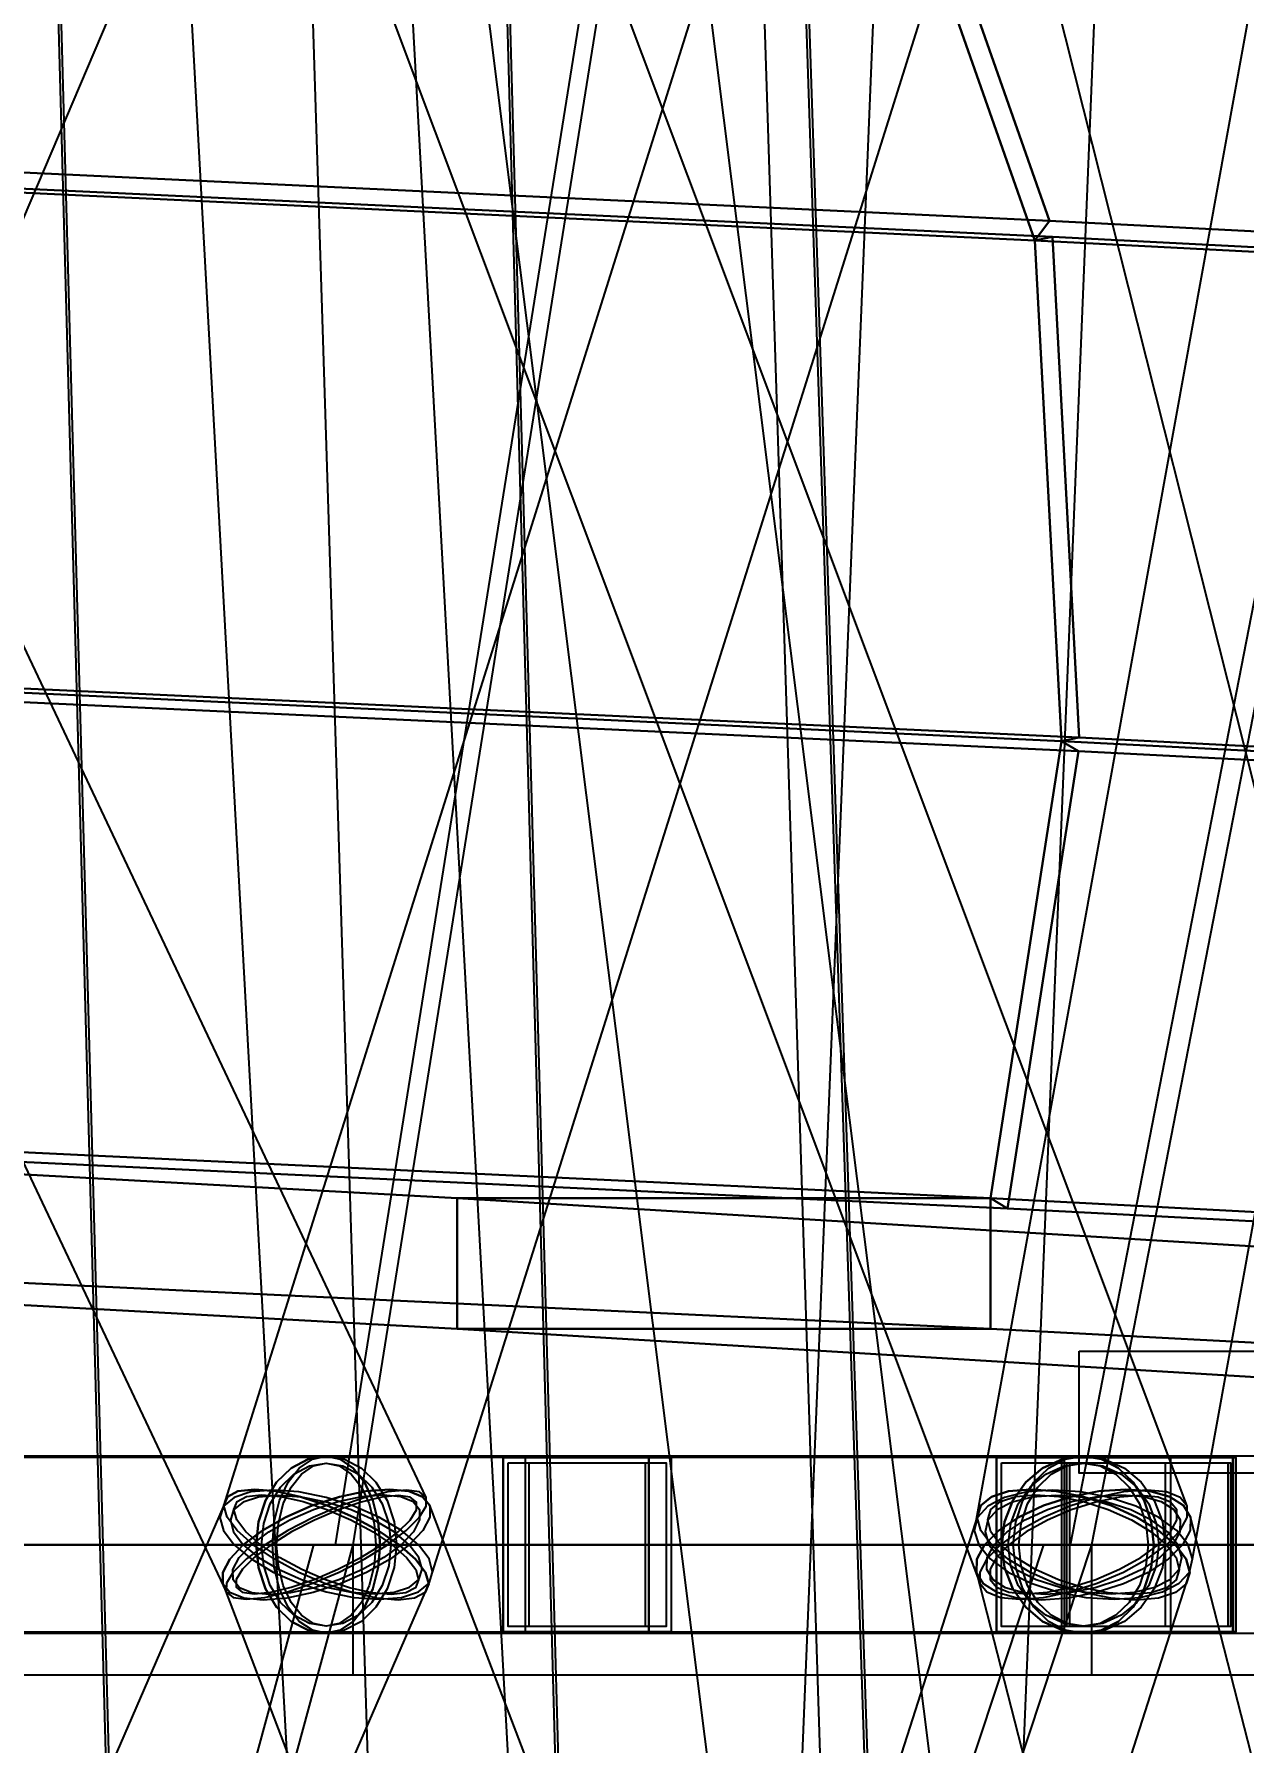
# Model space of a CAD drawing. Header units: millimetres. Extents: x -123812 to 252100, y -3000 to 639000.
# Drawn here: x 7068 to 9846, y 444545 to 448469 of the extents above; entities that cross this region are included whole.
import ezdxf

# ---------------------------------------------------------------- set-up
doc = ezdxf.new("R2010")
doc.units = ezdxf.units.MM
for name, color, linetype, lineweight in [('D-STR-DECK', 7, 'Continuous', 25), ('D-STR-DIM', 7, 'Continuous', 13), ('D-STR-STRC', 7, 'Continuous', 25)]:
    doc.layers.add(name, color=color, linetype=linetype, lineweight=lineweight)
doc.styles.add('OpenSansCondensed-Light', font='OpenSansCondensed-Light.ttf')
doc.styles.add('TOWER_UNICODE', font='Arial Unicode.ttf')
doc.dimstyles.new('EZDXF', dxfattribs={"dimtxt": 0.25, "dimasz": 0.175, "dimexe": 0.375, "dimexo": 0.125, "dimgap": 0.1, "dimtad": 1, "dimlfac": 100, "dimzin": 12, "dimdsep": 46, "dimtxsty": 'OpenSansCondensed-Light', "dimblk": 'ARCHTICK', "dimcen": 2.5, "dimazin": 3, "dimtfac": 0.5, "dimtmove": 2, "dimatfit": 3})

# ---------------------------------------------------------------- blocks, each defined once
blk = doc.blocks.new('_ARCHTICK')
at = {"color": 0, "linetype": 'BYBLOCK', "const_width": 0.15}
blk.add_lwpolyline([(-0.5, -0.5), (0.5, 0.5)], dxfattribs=at)

msp = doc.modelspace()

# ---------------------------------------------------------------- linework, layer by layer
at = {"layer": 'D-STR-DECK'}
for points in [[(5939.2, 445000), (7163.8, 455000), (9400, 455000), (7800, 445000)], [(5939.2, 445000), (7163.8, 455000), (9400, 455000), (7800, 445000)], [(7760, 445000), (9360, 455000), (11444.7, 455000), (9496.7, 445000)], [(7760, 445000), (9360, 455000), (11444.7, 455000), (9496.7, 445000)], [(9448, 445000), (11396, 455000), (13293.6, 455000), (11030.9, 445000)], [(9448, 445000), (11396, 455000), (13293.6, 455000), (11030.9, 445000)], [(9083.5, 448940.8), (9399.9, 448040.8), (6976.7, 448154.5), (6742.3, 449054.5)], [(9366.3, 447995.5), (9049.9, 448895.5), (6717.4, 449009.1), (6951.8, 448109.1)], [(9366.3, 447995.5), (9049.9, 448895.5), (9083.5, 448940.8), (9399.9, 448040.8)], [(9366.3, 447995.5), (9049.9, 448895.5), (9083.5, 448940.8), (9399.9, 448040.8)], [(11217.2, 448827.2), (11608.7, 447927.2), (9399.9, 448040.8), (9083.5, 448940.8)], [(11567.1, 447881.8), (11175.6, 448781.8), (9049.9, 448895.5), (9366.3, 447995.5)], [(9399.9, 448040.8), (9366.3, 447995.5), (6951.8, 448109.1), (6976.7, 448154.5)], [(9366.3, 447995.5), (9406.9, 448003.8), (6981.9, 448117.4), (6951.8, 448109.1)], [(9427.5, 446845.5), (9366.3, 447995.5), (6951.8, 448109.1), (6997.2, 446959.1)], [(9406.9, 448003.8), (9468.1, 446853.8), (7027.2, 446967.4), (6981.9, 448117.4)], [(11608.7, 447927.2), (11567.1, 447881.8), (9366.3, 447995.5), (9399.9, 448040.8)], [(9427.5, 446845.5), (9366.3, 447995.5), (9406.9, 448003.8), (9468.1, 446853.8)], [(11567.1, 447881.8), (11617.3, 447890.1), (9406.9, 448003.8), (9366.3, 447995.5)], [(9427.5, 446845.5), (9366.3, 447995.5), (9406.9, 448003.8), (9468.1, 446853.8)], [(11642.9, 446731.8), (11567.1, 447881.8), (9366.3, 447995.5), (9427.5, 446845.5)], [(11617.3, 447890.1), (11693.1, 446740.1), (9468.1, 446853.8), (9406.9, 448003.8)], [(9468.1, 446853.8), (9427.5, 446845.5), (6997.2, 446959.1), (7027.2, 446967.4)], [(9264.2, 445795.5), (9427.5, 446845.5), (6997.2, 446959.1), (6876.2, 445909.1)], [(9466.6, 446822.1), (9303.3, 445772.1), (6905.1, 445885.8), (7026.1, 446935.8)], [(9427.5, 446845.5), (9466.6, 446822.1), (7026.1, 446935.8), (6997.2, 446959.1)], [(11693.1, 446740.1), (11642.9, 446731.8), (9427.5, 446845.5), (9468.1, 446853.8)], [(9264.2, 445795.5), (9427.5, 446845.5), (9466.6, 446822.1), (9303.3, 445772.1)], [(11440.8, 445681.8), (11642.9, 446731.8), (9427.5, 446845.5), (9264.2, 445795.5)], [(9264.2, 445795.5), (9427.5, 446845.5), (9466.6, 446822.1), (9303.3, 445772.1)], [(11691.2, 446708.5), (11489.1, 445658.5), (9303.3, 445772.1), (9466.6, 446822.1)], [(11642.9, 446731.8), (11691.2, 446708.5), (9466.6, 446822.1), (9427.5, 446845.5)], [(9264.2, 445795.5), (8039.5, 445795.5), (5969, 445909.1), (6876.2, 445909.1)], [(8039.5, 445795.5), (8039.5, 445495.5), (5969, 445609.1), (5969, 445909.1)], [(9264.2, 445495.5), (9264.2, 445795.5), (6876.2, 445909.1), (6876.2, 445609.1)], [(9303.3, 445772.1), (9264.2, 445795.5), (6876.2, 445909.1), (6905.1, 445885.8)], [(8039.5, 445495.5), (9264.2, 445495.5), (9264.2, 445795.5), (8039.5, 445795.5)], [(11440.8, 445681.8), (9925.3, 445681.8), (8039.5, 445795.5), (9264.2, 445795.5)], [(9925.3, 445681.8), (9925.3, 445381.8), (8039.5, 445495.5), (8039.5, 445795.5)], [(8039.5, 445495.5), (9264.2, 445495.5), (9264.2, 445795.5), (8039.5, 445795.5)], [(11440.8, 445381.8), (11440.8, 445681.8), (9264.2, 445795.5), (9264.2, 445495.5)], [(11489.1, 445658.5), (11440.8, 445681.8), (9264.2, 445795.5), (9303.3, 445772.1)], [(8039.5, 445495.5), (9264.2, 445495.5), (6876.2, 445609.1), (5969, 445609.1)], [(9925.3, 445381.8), (11440.8, 445381.8), (9264.2, 445495.5), (8039.5, 445495.5)], [(9467.9, 445444.5), (13982.8, 445444.5), (13982.8, 445164.5), (9467.9, 445164.5)], [(1913.4, 444700), (1913.4, 445000), (7800, 445000), (7800, 444700)], [(1913.4, 444700), (1913.4, 445000), (7800, 445000), (7800, 444700)], [(2500, 444700), (2500, 445000), (9496.7, 445000), (9496.7, 444700)], [(2500, 444700), (2500, 445000), (9496.7, 445000), (9496.7, 444700)], [(3043.8, 444700), (3043.8, 445000), (11030.9, 445000), (11030.9, 444700)], [(3043.8, 444700), (3043.8, 445000), (11030.9, 445000), (11030.9, 444700)], [(3535.5, 444700), (3535.5, 445000), (12376.3, 445000), (12376.3, 444700)], [(3535.5, 444700), (3535.5, 445000), (12376.3, 445000), (12376.3, 444700)], [(3966.8, 444700), (3966.8, 445000), (13510, 445000), (13510, 444700)], [(3966.8, 444700), (3966.8, 445000), (13510, 445000), (13510, 444700)], [(4330.1, 444700), (4330.1, 445000), (14412.5, 445000), (14412.5, 444700)], [(4330.1, 444700), (4330.1, 445000), (14412.5, 445000), (14412.5, 444700)], [(4446.8, 438000), (5901, 445000), (7800, 445000), (5900, 438000)], [(4446.8, 438000), (5901, 445000), (7800, 445000), (5900, 438000)], [(4619.4, 444700), (4619.4, 445000), (15068.4, 445000), (15068.4, 444700)], [(4619.4, 444700), (4619.4, 445000), (15068.4, 445000), (15068.4, 444700)], [(4829.6, 444700), (4829.6, 445000), (15466.5, 445000), (15466.5, 444700)], [(4829.6, 444700), (4829.6, 445000), (15466.5, 445000), (15466.5, 444700)], [(4957.2, 444700), (4957.2, 445000), (15600, 445000), (15600, 444700)], [(4957.2, 444700), (4957.2, 445000), (15600, 445000), (15600, 444700)], [(5810, 438000), (7710, 445000), (9496.7, 445000), (7183.4, 438000)], [(5810, 438000), (7710, 445000), (9496.7, 445000), (7183.4, 438000)], [(7073.8, 438000), (9387.1, 445000), (11030.9, 445000), (8343.9, 438000)], [(7073.8, 438000), (9387.1, 445000), (11030.9, 445000), (8343.9, 438000)]]:
    msp.add_lwpolyline(points, close=True, dxfattribs=at)
at = {"layer": 'D-STR-STRC'}
for points in [[(5145.4, 449891.4), (7509.3, 444891.4), (7524.8, 444878.9), (7554.9, 444874.6), (7597.6, 444878.9), (7649.9, 444891.4), (7708.2, 444911.3), (7768.7, 444937.3), (7827.1, 444967.5), (7879.5, 445000), (7922.3, 445032.5), (7952.6, 445062.7), (7968.4, 445088.7), (7968.5, 445108.6), (5604.6, 450108.6)], [(5699.7, 444891.4), (7828.9, 449891.4), (7837.3, 449911.3), (7829.7, 449937.3), (7806.5, 449967.5), (7769.4, 450000), (7720.7, 450032.5), (7664, 450062.7), (7603, 450088.7), (7541.9, 450108.6), (7484.8, 450121.1), (7435.7, 450125.4), (7397.9, 450121.1), (7373.9, 450108.6), (5244.7, 445108.6)], [(7363.4, 449911.3), (9240.1, 444911.3), (9256.4, 444891.4), (9287.8, 444878.9), (9332.1, 444874.6), (9386.4, 444878.9), (9446.9, 444891.4), (9509.6, 444911.3), (9570.2, 444937.3), (9624.4, 444967.5), (9668.7, 445000), (9700, 445032.5), (9716.2, 445062.7), (9716.2, 445088.7), (7839.4, 450088.7)], [(9226.6, 425013.8), (7855, 450013.8), (7846.4, 450019.7), (7821, 450024.2), (7780.7, 450027.1), (7728.2, 450028.1), (7667, 450027.2), (7601.4, 450024.5), (7535.8, 450020.1), (7474.6, 450014.3), (7422.1, 450007.6), (7381.8, 450000.3), (7356.4, 449993), (7347.8, 449986.2), (8719.4, 424986.2)], [(9065.4, 450062.7), (7494.6, 445062.7), (7502.9, 445032.5), (7527.3, 445000), (7566.2, 444967.5), (7616.8, 444937.3), (7675.8, 444911.3), (7739, 444891.4), (7802.2, 444878.9), (7861.1, 444874.6), (7911.7, 444878.9), (7950.5, 444891.4), (7974.9, 444911.3), (7983.2, 444937.3), (9554.1, 449937.3)], [(11574.8, 425031.5), (8431.5, 450031.5), (8422.9, 450034.9), (8397.7, 450035.9), (8357.7, 450034.4), (8305.5, 450030.6), (8244.7, 450024.7), (8179.5, 450017.1), (8114.3, 450008.4), (8053.5, 449999.1), (8001.3, 449989.8), (7961.2, 449981.2), (7936, 449974), (7927.5, 449968.5), (11070.8, 424968.5)], [(8542.7, 424989.8), (9563.6, 449989.8), (9554.9, 449997.7), (9529.6, 450005.8), (9489.2, 450013.6), (9436.7, 450020.4), (9375.5, 450025.8), (9309.8, 450029.4), (9244.1, 450031.1), (9182.9, 450030.6), (9130.3, 450028), (9090, 450023.6), (9064.6, 450017.5), (9056, 450010.2), (8035.1, 425010.2)], [(9063.6, 449937.3), (10325.4, 444937.3), (10341.2, 444911.3), (10372.7, 444891.4), (10417.8, 444878.9), (10473.3, 444874.6), (10535.6, 444878.9), (10600.2, 444891.4), (10663, 444911.3), (10719.5, 444937.3), (10765.9, 444967.5), (10799, 445000), (10816.7, 445032.5), (10817.7, 445062.7), (9555.9, 450062.7)], [(10132.9, 450032.5), (9227.4, 445032.5), (9237.4, 445000), (9263.9, 444967.5), (9304.9, 444937.3), (9357.8, 444911.3), (9418.8, 444891.4), (9483.9, 444878.9), (9548.6, 444874.6), (9608.5, 444878.9), (9659.6, 444891.4), (9698.2, 444911.3), (9721.9, 444937.3), (9728.9, 444967.5), (10634.5, 449967.5)], [(5472.2, 444796.8), (7738.9, 444796.8), (7770.9, 444803.7), (7800.7, 444824), (7826.4, 444856.3), (7846, 444898.4), (7858.4, 444947.4), (7862.6, 445000), (7858.4, 445052.6), (7846, 445101.6), (7826.4, 445143.7), (7800.7, 445176), (7770.9, 445196.3), (7738.9, 445203.2), (5472.2, 445203.2)], [(5472.2, 444796.8), (7738.9, 444796.8), (7770.9, 444803.7), (7800.7, 444824), (7826.4, 444856.3), (7846, 444898.4), (7858.4, 444947.4), (7862.6, 445000), (7858.4, 445052.6), (7846, 445101.6), (7826.4, 445143.7), (7800.7, 445176), (7770.9, 445196.3), (7738.9, 445203.2), (5472.2, 445203.2)], [(10571.5, 445203.2), (9478.2, 445203.2), (9429.6, 445196.3), (9384.3, 445176), (9345.4, 445143.7), (9315.6, 445101.6), (9296.8, 445052.6), (9290.4, 445000), (9296.8, 444947.4), (9315.6, 444898.4), (9345.4, 444856.3), (9384.3, 444824), (9429.6, 444803.7), (9478.2, 444796.8), (10571.5, 444796.8)], [(10571.5, 445203.2), (9478.2, 445203.2), (9429.6, 445196.3), (9384.3, 445176), (9345.4, 445143.7), (9315.6, 445101.6), (9296.8, 445052.6), (9290.4, 445000), (9296.8, 444947.4), (9315.6, 444898.4), (9345.4, 444856.3), (9384.3, 444824), (9429.6, 444803.7), (9478.2, 444796.8), (10571.5, 444796.8)], [(5796.3, 439890), (7965.8, 444890), (7974.3, 444910.1), (7966.7, 444936.5), (7943.6, 444967.1), (7906.6, 445000), (7858.2, 445032.9), (7801.6, 445063.5), (7740.7, 445089.9), (7679.7, 445110), (7622.8, 445122.7), (7573.7, 445127.1), (7535.9, 445122.7), (7512, 445110), (5342.5, 440110)], [(9884.1, 440089.9), (7976.5, 445089.9), (7960, 445110), (7928.5, 445122.7), (7884.1, 445127.1), (7829.8, 445122.7), (7769.3, 445110), (7706.7, 445089.9), (7646.3, 445063.5), (7592.2, 445032.9), (7548.1, 445000), (7517.1, 444967.1), (7501.1, 444936.5), (7501.3, 444910.1), (9409, 439910.1)], [(8112.1, 439910.1), (9713.9, 444910.1), (9722.2, 444936.5), (9713.9, 444967.1), (9689.5, 445000), (9650.8, 445032.9), (9600.3, 445063.5), (9541.4, 445089.9), (9478.3, 445110), (9415.1, 445122.7), (9356.2, 445127.1), (9305.7, 445122.7), (9266.9, 445110), (9242.5, 445089.9), (7640.7, 440089.9)], [(11005.3, 440063.5), (9724.1, 445063.5), (9708.1, 445089.9), (9676.5, 445110), (9631.3, 445122.7), (9575.7, 445127.1), (9513.5, 445122.7), (9448.8, 445110), (9386.2, 445089.9), (9329.8, 445063.5), (9283.5, 445032.9), (9250.5, 445000), (9233, 444967.1), (9232.2, 444936.5), (10513.4, 439936.5)]]:
    msp.add_lwpolyline(points, dxfattribs=at)
for points in [[(7082.6, 450000), (7218.9, 445000), (8258.9, 445000), (8120.2, 450000)], [(7089, 450000), (7226, 445000), (8251.8, 445000), (8113.8, 450000)], [(7660.6, 450000), (7818.2, 445000), (8858.2, 445000), (8698.3, 450000)], [(8790.9, 450000), (8958.2, 445000), (9998.2, 445000), (9828.6, 450000)], [(8797.4, 450000), (8965.3, 445000), (9991.1, 445000), (9822.2, 450000)], [(4672.6, 444800), (8479.6, 444800), (8479.6, 445200), (4672.6, 445200)], [(4672.6, 444800), (8479.6, 444800), (8479.6, 445200), (4672.6, 445200)], [(7577.7, 445000), (7583.2, 444947.4), (7599.3, 444898.4), (7624.9, 444856.3), (7658.3, 444824), (7697.2, 444803.7), (7738.9, 444796.8), (9478.2, 444796.8), (9519.9, 444803.7), (9558.8, 444824), (9592.2, 444856.3), (9617.8, 444898.4), (9633.9, 444947.4), (9639.4, 445000), (9633.9, 445052.6), (9617.8, 445101.6), (9592.2, 445143.7), (9558.8, 445176), (9519.9, 445196.3), (9478.2, 445203.2), (7738.9, 445203.2), (7697.2, 445196.3), (7658.3, 445176), (7624.9, 445143.7), (7599.3, 445101.6), (7583.2, 445052.6)], [(7900.1, 445000), (7894.6, 444947.4), (7878.5, 444898.4), (7852.9, 444856.3), (7819.5, 444824), (7780.6, 444803.7), (7738.9, 444796.8), (7697.2, 444803.7), (7658.3, 444824), (7624.9, 444856.3), (7599.3, 444898.4), (7583.2, 444947.4), (7577.7, 445000), (7583.2, 445052.6), (7599.3, 445101.6), (7624.9, 445143.7), (7658.3, 445176), (7697.2, 445196.3), (7738.9, 445203.2), (7780.6, 445196.3), (7819.5, 445176), (7852.9, 445143.7), (7878.5, 445101.6), (7894.6, 445052.6)], [(7577.7, 445000), (7583.2, 444947.4), (7599.3, 444898.4), (7624.9, 444856.3), (7658.3, 444824), (7697.2, 444803.7), (7738.9, 444796.8), (9478.2, 444796.8), (9519.9, 444803.7), (9558.8, 444824), (9592.2, 444856.3), (9617.8, 444898.4), (9633.9, 444947.4), (9639.4, 445000), (9633.9, 445052.6), (9617.8, 445101.6), (9592.2, 445143.7), (9558.8, 445176), (9519.9, 445196.3), (9478.2, 445203.2), (7738.9, 445203.2), (7697.2, 445196.3), (7658.3, 445176), (7624.9, 445143.7), (7599.3, 445101.6), (7583.2, 445052.6)], [(7900.1, 445000), (7894.6, 444947.4), (7878.5, 444898.4), (7852.9, 444856.3), (7819.5, 444824), (7780.6, 444803.7), (7738.9, 444796.8), (7697.2, 444803.7), (7658.3, 444824), (7624.9, 444856.3), (7599.3, 444898.4), (7583.2, 444947.4), (7577.7, 445000), (7583.2, 445052.6), (7599.3, 445101.6), (7624.9, 445143.7), (7658.3, 445176), (7697.2, 445196.3), (7738.9, 445203.2), (7780.6, 445196.3), (7819.5, 445176), (7852.9, 445143.7), (7878.5, 445101.6), (7894.6, 445052.6)], [(7862.6, 445000), (7858.4, 444947.4), (7846, 444898.4), (7826.4, 444856.3), (7800.7, 444824), (7770.9, 444803.7), (7738.9, 444796.8), (7706.9, 444803.7), (7677, 444824), (7651.4, 444856.3), (7631.8, 444898.4), (7619.4, 444947.4), (7615.2, 445000), (7619.4, 445052.6), (7631.8, 445101.6), (7651.4, 445143.7), (7677, 445176), (7706.9, 445196.3), (7738.9, 445203.2), (7770.9, 445196.3), (7800.7, 445176), (7826.4, 445143.7), (7846, 445101.6), (7858.4, 445052.6)], [(7862.6, 445000), (7858.4, 444947.4), (7846, 444898.4), (7826.4, 444856.3), (7800.7, 444824), (7770.9, 444803.7), (7738.9, 444796.8), (7706.9, 444803.7), (7677, 444824), (7651.4, 444856.3), (7631.8, 444898.4), (7619.4, 444947.4), (7615.2, 445000), (7619.4, 445052.6), (7631.8, 445101.6), (7651.4, 445143.7), (7677, 445176), (7706.9, 445196.3), (7738.9, 445203.2), (7770.9, 445196.3), (7800.7, 445176), (7826.4, 445143.7), (7846, 445101.6), (7858.4, 445052.6)], [(8145, 444800), (9821.3, 444800), (9821.3, 445200), (8145, 445200)], [(8145, 445200), (8531.4, 445200), (8531.4, 444800), (8145, 444800)], [(8145, 444800), (9821.3, 444800), (9821.3, 445200), (8145, 445200)], [(8145, 445200), (8531.4, 445200), (8531.4, 444800), (8145, 444800)], [(8196.8, 445200), (8479.6, 445200), (8479.6, 444800), (8196.8, 444800)], [(8196.8, 445200), (8479.6, 445200), (8479.6, 444800), (8196.8, 444800)], [(9278.2, 444800), (9828, 444800), (9828, 445200), (9278.2, 445200)], [(9278.2, 445200), (9678.1, 445200), (9678.1, 444800), (9278.2, 444800)], [(9665.9, 445000), (9659.5, 444947.4), (9640.7, 444898.4), (9610.9, 444856.3), (9572, 444824), (9526.8, 444803.7), (9478.2, 444796.8), (9429.6, 444803.7), (9384.3, 444824), (9345.4, 444856.3), (9315.6, 444898.4), (9296.8, 444947.4), (9290.4, 445000), (9296.8, 445052.6), (9315.6, 445101.6), (9345.4, 445143.7), (9384.3, 445176), (9429.6, 445196.3), (9478.2, 445203.2), (9526.8, 445196.3), (9572, 445176), (9610.9, 445143.7), (9640.7, 445101.6), (9659.5, 445052.6)], [(9665.9, 445000), (9659.5, 444947.4), (9640.7, 444898.4), (9610.9, 444856.3), (9572, 444824), (9526.8, 444803.7), (9478.2, 444796.8), (9429.6, 444803.7), (9384.3, 444824), (9345.4, 444856.3), (9315.6, 444898.4), (9296.8, 444947.4), (9290.4, 445000), (9296.8, 445052.6), (9315.6, 445101.6), (9345.4, 445143.7), (9384.3, 445176), (9429.6, 445196.3), (9478.2, 445203.2), (9526.8, 445196.3), (9572, 445176), (9610.9, 445143.7), (9640.7, 445101.6), (9659.5, 445052.6)], [(9639.4, 445000), (9633.9, 444947.4), (9617.8, 444898.4), (9592.2, 444856.3), (9558.8, 444824), (9519.9, 444803.7), (9478.2, 444796.8), (9436.4, 444803.7), (9397.6, 444824), (9364.2, 444856.3), (9338.6, 444898.4), (9322.5, 444947.4), (9317, 445000), (9322.5, 445052.6), (9338.6, 445101.6), (9364.2, 445143.7), (9397.6, 445176), (9436.4, 445196.3), (9478.2, 445203.2), (9519.9, 445196.3), (9558.8, 445176), (9592.2, 445143.7), (9617.8, 445101.6), (9633.9, 445052.6)], [(9639.4, 445000), (9633.9, 444947.4), (9617.8, 444898.4), (9592.2, 444856.3), (9558.8, 444824), (9519.9, 444803.7), (9478.2, 444796.8), (9436.4, 444803.7), (9397.6, 444824), (9364.2, 444856.3), (9338.6, 444898.4), (9322.5, 444947.4), (9317, 445000), (9322.5, 445052.6), (9338.6, 445101.6), (9364.2, 445143.7), (9397.6, 445176), (9436.4, 445196.3), (9478.2, 445203.2), (9519.9, 445196.3), (9558.8, 445176), (9592.2, 445143.7), (9617.8, 445101.6), (9633.9, 445052.6)], [(9428.2, 445200), (9828, 445200), (9828, 444800), (9428.2, 444800)], [(9434.9, 445200), (9821.3, 445200), (9821.3, 444800), (9434.9, 444800)], [(9434.9, 445200), (9821.3, 445200), (9821.3, 444800), (9434.9, 444800)], [(7887.4, 445000), (7882.3, 444951.5), (7867.5, 444906.4), (7843.9, 444867.6), (7813.1, 444837.9), (7777.3, 444819.2), (7738.9, 444812.8), (7700.5, 444819.2), (7664.6, 444837.9), (7633.9, 444867.6), (7610.3, 444906.4), (7595.4, 444951.5), (7590.4, 445000), (7595.4, 445048.5), (7610.3, 445093.6), (7633.9, 445132.4), (7664.6, 445162.1), (7700.5, 445180.8), (7738.9, 445187.2), (7777.3, 445180.8), (7813.1, 445162.1), (7843.9, 445132.4), (7867.5, 445093.6), (7882.3, 445048.5)], [(7887.4, 445000), (7882.3, 444951.5), (7867.5, 444906.4), (7843.9, 444867.6), (7813.1, 444837.9), (7777.3, 444819.2), (7738.9, 444812.8), (7700.5, 444819.2), (7664.6, 444837.9), (7633.9, 444867.6), (7610.3, 444906.4), (7595.4, 444951.5), (7590.4, 445000), (7595.4, 445048.5), (7610.3, 445093.6), (7633.9, 445132.4), (7664.6, 445162.1), (7700.5, 445180.8), (7738.9, 445187.2), (7777.3, 445180.8), (7813.1, 445162.1), (7843.9, 445132.4), (7867.5, 445093.6), (7882.3, 445048.5)], [(7852.9, 445000), (7849, 444951.5), (7837.6, 444906.4), (7819.5, 444867.6), (7795.9, 444837.9), (7768.4, 444819.2), (7738.9, 444812.8), (7709.4, 444819.2), (7681.9, 444837.9), (7658.3, 444867.6), (7640.2, 444906.4), (7628.8, 444951.5), (7624.9, 445000), (7628.8, 445048.5), (7640.2, 445093.6), (7658.3, 445132.4), (7681.9, 445162.1), (7709.4, 445180.8), (7738.9, 445187.2), (7768.4, 445180.8), (7795.9, 445162.1), (7819.5, 445132.4), (7837.6, 445093.6), (7849, 445048.5)], [(7852.9, 445000), (7849, 444951.5), (7837.6, 444906.4), (7819.5, 444867.6), (7795.9, 444837.9), (7768.4, 444819.2), (7738.9, 444812.8), (7709.4, 444819.2), (7681.9, 444837.9), (7658.3, 444867.6), (7640.2, 444906.4), (7628.8, 444951.5), (7624.9, 445000), (7628.8, 445048.5), (7640.2, 445093.6), (7658.3, 445132.4), (7681.9, 445162.1), (7709.4, 445180.8), (7738.9, 445187.2), (7768.4, 445180.8), (7795.9, 445162.1), (7819.5, 445132.4), (7837.6, 445093.6), (7849, 445048.5)], [(8156.6, 445188), (8519.8, 445188), (8519.8, 444812), (8156.6, 444812)], [(8156.6, 445188), (8519.8, 445188), (8519.8, 444812), (8156.6, 444812)], [(8205.3, 445188), (8471.1, 445188), (8471.1, 444812), (8205.3, 444812)], [(8205.3, 445188), (8471.1, 445188), (8471.1, 444812), (8205.3, 444812)], [(9290.2, 445188), (9666.1, 445188), (9666.1, 444812), (9290.2, 444812)], [(9651.1, 445000), (9645.2, 444951.5), (9627.9, 444906.4), (9600.5, 444867.6), (9564.6, 444837.9), (9522.9, 444819.2), (9478.2, 444812.8), (9433.4, 444819.2), (9391.7, 444837.9), (9355.9, 444867.6), (9328.4, 444906.4), (9311.1, 444951.5), (9305.2, 445000), (9311.1, 445048.5), (9328.4, 445093.6), (9355.9, 445132.4), (9391.7, 445162.1), (9433.4, 445180.8), (9478.2, 445187.2), (9522.9, 445180.8), (9564.6, 445162.1), (9600.5, 445132.4), (9627.9, 445093.6), (9645.2, 445048.5)], [(9651.1, 445000), (9645.2, 444951.5), (9627.9, 444906.4), (9600.5, 444867.6), (9564.6, 444837.9), (9522.9, 444819.2), (9478.2, 444812.8), (9433.4, 444819.2), (9391.7, 444837.9), (9355.9, 444867.6), (9328.4, 444906.4), (9311.1, 444951.5), (9305.2, 445000), (9311.1, 445048.5), (9328.4, 445093.6), (9355.9, 445132.4), (9391.7, 445162.1), (9433.4, 445180.8), (9478.2, 445187.2), (9522.9, 445180.8), (9564.6, 445162.1), (9600.5, 445132.4), (9627.9, 445093.6), (9645.2, 445048.5)], [(9626.7, 445000), (9621.6, 444951.5), (9606.8, 444906.4), (9583.2, 444867.6), (9552.4, 444837.9), (9516.6, 444819.2), (9478.2, 444812.8), (9439.7, 444819.2), (9403.9, 444837.9), (9373.2, 444867.6), (9349.5, 444906.4), (9334.7, 444951.5), (9329.7, 445000), (9334.7, 445048.5), (9349.5, 445093.6), (9373.2, 445132.4), (9403.9, 445162.1), (9439.7, 445180.8), (9478.2, 445187.2), (9516.6, 445180.8), (9552.4, 445162.1), (9583.2, 445132.4), (9606.8, 445093.6), (9621.6, 445048.5)], [(9626.7, 445000), (9621.6, 444951.5), (9606.8, 444906.4), (9583.2, 444867.6), (9552.4, 444837.9), (9516.6, 444819.2), (9478.2, 444812.8), (9439.7, 444819.2), (9403.9, 444837.9), (9373.2, 444867.6), (9349.5, 444906.4), (9334.7, 444951.5), (9329.7, 445000), (9334.7, 445048.5), (9349.5, 445093.6), (9373.2, 445132.4), (9403.9, 445162.1), (9439.7, 445180.8), (9478.2, 445187.2), (9516.6, 445180.8), (9552.4, 445162.1), (9583.2, 445132.4), (9606.8, 445093.6), (9621.6, 445048.5)], [(9440.2, 445188), (9816, 445188), (9816, 444812), (9440.2, 444812)], [(9446.5, 445188), (9809.7, 445188), (9809.7, 444812), (9446.5, 444812)], [(9446.5, 445188), (9809.7, 445188), (9809.7, 444812), (9446.5, 444812)], [(7527.3, 445000), (7566.2, 444967.5), (7616.8, 444937.3), (7675.8, 444911.3), (7739, 444891.4), (7802.2, 444878.9), (7861.1, 444874.6), (7911.7, 444878.9), (7950.5, 444891.4), (7974.9, 444911.3), (7983.2, 444937.3), (7974.9, 444967.5), (7950.4, 445000), (7911.6, 445032.5), (7861, 445062.7), (7802, 445088.7), (7738.8, 445108.6), (7675.6, 445121.1), (7616.6, 445125.4), (7566, 445121.1), (7527.2, 445108.6), (7502.9, 445088.7), (7494.6, 445062.7), (7502.9, 445032.5)], [(7929.6, 445000), (7885.5, 444967.1), (7831.5, 444936.5), (7771.1, 444910.1), (7708.5, 444890), (7648, 444877.3), (7593.7, 444872.9), (7549.2, 444877.3), (7517.7, 444890), (7501.3, 444910.1), (7501.1, 444936.5), (7517.1, 444967.1), (7548.1, 445000), (7592.2, 445032.9), (7646.3, 445063.5), (7706.7, 445089.9), (7769.3, 445110), (7829.8, 445122.7), (7884.1, 445127.1), (7928.5, 445122.7), (7960, 445110), (7976.5, 445089.9), (7976.7, 445063.5), (7960.7, 445032.9)], [(7906.6, 445000), (7943.6, 444967.1), (7966.7, 444936.5), (7974.3, 444910.1), (7965.8, 444890), (7941.8, 444877.3), (7904, 444872.9), (7855, 444877.3), (7798.1, 444890), (7737.1, 444910.1), (7676.2, 444936.5), (7619.6, 444967.1), (7571.2, 445000), (7534.1, 445032.9), (7511.1, 445063.5), (7503.5, 445089.9), (7512, 445110), (7535.9, 445122.7), (7573.7, 445127.1), (7622.8, 445122.7), (7679.7, 445110), (7740.7, 445089.9), (7801.6, 445063.5), (7858.2, 445032.9)], [(7598.3, 445000), (7555.5, 444967.5), (7525.2, 444937.3), (7509.4, 444911.3), (7509.3, 444891.4), (7524.8, 444878.9), (7554.9, 444874.6), (7597.6, 444878.9), (7649.9, 444891.4), (7708.2, 444911.3), (7768.7, 444937.3), (7827.1, 444967.5), (7879.5, 445000), (7922.3, 445032.5), (7952.6, 445062.7), (7968.4, 445088.7), (7968.5, 445108.6), (7953, 445121.1), (7922.9, 445125.4), (7880.2, 445121.1), (7827.9, 445108.6), (7769.6, 445088.7), (7709.1, 445062.7), (7650.7, 445032.5)], [(9237.4, 445000), (9263.9, 444967.5), (9304.9, 444937.3), (9357.8, 444911.3), (9418.8, 444891.4), (9483.9, 444878.9), (9548.6, 444874.6), (9608.5, 444878.9), (9659.6, 444891.4), (9698.2, 444911.3), (9721.9, 444937.3), (9728.9, 444967.5), (9718.9, 445000), (9692.4, 445032.5), (9651.4, 445062.7), (9598.6, 445088.7), (9537.5, 445108.6), (9472.4, 445121.1), (9407.7, 445125.4), (9347.8, 445121.1), (9296.8, 445108.6), (9258.1, 445088.7), (9234.5, 445062.7), (9227.4, 445032.5)], [(9705.8, 445000), (9672.8, 444967.1), (9626.6, 444936.5), (9570.2, 444910.1), (9507.5, 444890), (9442.9, 444877.3), (9380.6, 444872.9), (9325, 444877.3), (9279.9, 444890), (9248.2, 444910.1), (9232.2, 444936.5), (9233, 444967.1), (9250.5, 445000), (9283.5, 445032.9), (9329.8, 445063.5), (9386.2, 445089.9), (9448.8, 445110), (9513.5, 445122.7), (9575.7, 445127.1), (9631.3, 445122.7), (9676.5, 445110), (9708.1, 445089.9), (9724.1, 445063.5), (9723.3, 445032.9)], [(9689.5, 445000), (9713.9, 444967.1), (9722.2, 444936.5), (9713.9, 444910.1), (9689.5, 444890), (9650.7, 444877.3), (9600.1, 444872.9), (9541.2, 444877.3), (9478.1, 444890), (9414.9, 444910.1), (9356.1, 444936.5), (9305.5, 444967.1), (9266.8, 445000), (9242.4, 445032.9), (9234.1, 445063.5), (9242.5, 445089.9), (9266.9, 445110), (9305.7, 445122.7), (9356.2, 445127.1), (9415.1, 445122.7), (9478.3, 445110), (9541.4, 445089.9), (9600.3, 445063.5), (9650.8, 445032.9)], [(9287.6, 445000), (9256.3, 444967.5), (9240.1, 444937.3), (9240.1, 444911.3), (9256.4, 444891.4), (9287.8, 444878.9), (9332.1, 444874.6), (9386.4, 444878.9), (9446.9, 444891.4), (9509.6, 444911.3), (9570.2, 444937.3), (9624.4, 444967.5), (9668.7, 445000), (9700, 445032.5), (9716.2, 445062.7), (9716.2, 445088.7), (9699.9, 445108.6), (9668.6, 445121.1), (9624.2, 445125.4), (9569.9, 445121.1), (9509.4, 445108.6), (9446.7, 445088.7), (9386.2, 445062.7), (9331.9, 445032.5)], [(7548.2, 445000), (7583.2, 444970.7), (7628.8, 444943.5), (7682, 444920.1), (7739, 444902.1), (7796, 444890.8), (7849.1, 444887), (7894.7, 444890.8), (7929.7, 444902.1), (7951.7, 444920.1), (7959.2, 444943.5), (7951.6, 444970.7), (7929.6, 445000), (7894.6, 445029.3), (7849, 445056.5), (7795.8, 445079.9), (7738.8, 445097.9), (7681.8, 445109.2), (7628.7, 445113), (7583.1, 445109.2), (7548.1, 445097.9), (7526.1, 445079.9), (7518.6, 445056.5), (7526.1, 445029.3)], [(7910.9, 445000), (7871.1, 444970.3), (7822.4, 444942.7), (7767.9, 444919), (7711.5, 444900.8), (7656.9, 444889.3), (7608, 444885.4), (7567.9, 444889.3), (7539.5, 444900.8), (7524.7, 444919), (7524.5, 444942.7), (7538.9, 444970.3), (7566.9, 445000), (7606.7, 445029.7), (7655.4, 445057.3), (7709.9, 445081), (7766.3, 445099.2), (7820.9, 445110.7), (7869.8, 445114.6), (7909.9, 445110.7), (7938.3, 445099.2), (7953.1, 445081), (7953.3, 445057.3), (7938.9, 445029.7)], [(7890.1, 445000), (7923.5, 444970.3), (7944.3, 444942.7), (7951.1, 444919), (7943.5, 444900.8), (7921.9, 444889.3), (7887.8, 444885.4), (7843.6, 444889.3), (7792.2, 444900.8), (7737.3, 444919), (7682.4, 444942.7), (7631.4, 444970.3), (7587.7, 445000), (7554.3, 445029.7), (7533.5, 445057.3), (7526.7, 445081), (7534.3, 445099.2), (7555.9, 445110.7), (7590, 445114.6), (7634.2, 445110.7), (7685.5, 445099.2), (7740.5, 445081), (7795.4, 445057.3), (7846.4, 445029.7)], [(7612.1, 445000), (7573.5, 444970.7), (7546.2, 444943.5), (7532, 444920.1), (7531.9, 444902.1), (7545.9, 444890.8), (7573, 444887), (7611.5, 444890.8), (7658.6, 444902.1), (7711.2, 444920.1), (7765.7, 444943.5), (7818.4, 444970.7), (7865.6, 445000), (7904.2, 445029.3), (7931.6, 445056.5), (7945.8, 445079.9), (7945.9, 445097.9), (7931.9, 445109.2), (7904.8, 445113), (7866.3, 445109.2), (7819.2, 445097.9), (7766.6, 445079.9), (7712.1, 445056.5), (7659.4, 445029.3)], [(9261.1, 445000), (9285, 444970.7), (9322, 444943.5), (9369.6, 444920.1), (9424.7, 444902.1), (9483.4, 444890.8), (9541.7, 444887), (9595.7, 444890.8), (9641.7, 444902.1), (9676.6, 444920.1), (9697.9, 444943.5), (9704.2, 444970.7), (9695.2, 445000), (9671.4, 445029.3), (9634.4, 445056.5), (9586.7, 445079.9), (9531.7, 445097.9), (9473, 445109.2), (9414.6, 445113), (9360.6, 445109.2), (9314.6, 445097.9), (9279.8, 445079.9), (9258.4, 445056.5), (9252.1, 445029.3)], [(9683.4, 445000), (9653.7, 444970.3), (9612, 444942.7), (9561.1, 444919), (9504.6, 444900.8), (9446.4, 444889.3), (9390.2, 444885.4), (9340.1, 444889.3), (9299.4, 444900.8), (9270.9, 444919), (9256.4, 444942.7), (9257.2, 444970.3), (9272.9, 445000), (9302.7, 445029.7), (9344.4, 445057.3), (9395.2, 445081), (9451.7, 445099.2), (9510, 445110.7), (9566.1, 445114.6), (9616.2, 445110.7), (9656.9, 445099.2), (9685.5, 445081), (9699.9, 445057.3), (9699.2, 445029.7)], [(9668.7, 445000), (9690.7, 444970.3), (9698.2, 444942.7), (9690.7, 444919), (9668.7, 444900.8), (9633.7, 444889.3), (9588.1, 444885.4), (9535, 444889.3), (9478.1, 444900.8), (9421.1, 444919), (9368.1, 444942.7), (9322.5, 444970.3), (9287.6, 445000), (9265.6, 445029.7), (9258.2, 445057.3), (9265.7, 445081), (9287.7, 445099.2), (9322.6, 445110.7), (9368.2, 445114.6), (9421.3, 445110.7), (9478.2, 445099.2), (9535.2, 445081), (9588.2, 445057.3), (9633.8, 445029.7)], [(9306.4, 445000), (9278.1, 444970.7), (9263.5, 444943.5), (9263.6, 444920.1), (9278.2, 444902.1), (9306.5, 444890.8), (9346.5, 444887), (9395.4, 444890.8), (9450, 444902.1), (9506.5, 444920.1), (9561.1, 444943.5), (9610, 444970.7), (9650, 445000), (9678.2, 445029.3), (9692.8, 445056.5), (9692.8, 445079.9), (9678.1, 445097.9), (9649.8, 445109.2), (9609.9, 445113), (9560.9, 445109.2), (9506.3, 445097.9), (9449.8, 445079.9), (9395.2, 445056.5), (9346.3, 445029.3)], [(7218.9, 445000), (7355.2, 440000), (8397.5, 440000), (8258.9, 445000)], [(8258.9, 445000), (8241.2, 445000), (8189.2, 445000), (8106.6, 445000), (7998.9, 445000), (7873.5, 445000), (7738.9, 445000), (7604.3, 445000), (7478.9, 445000), (7371.2, 445000), (7288.6, 445000), (7236.6, 445000), (7218.9, 445000), (7236.6, 445000), (7288.6, 445000), (7371.2, 445000), (7478.9, 445000), (7604.3, 445000), (7738.9, 445000), (7873.5, 445000), (7998.9, 445000), (8106.6, 445000), (8189.2, 445000), (8241.2, 445000)], [(7226, 445000), (7363, 440000), (8389.7, 440000), (8251.8, 445000)], [(8251.8, 445000), (8234.3, 445000), (8183.1, 445000), (8101.6, 445000), (7995.3, 445000), (7871.6, 445000), (7738.9, 445000), (7606.1, 445000), (7482.4, 445000), (7376.2, 445000), (7294.7, 445000), (7243.5, 445000), (7226, 445000), (7243.5, 445000), (7294.7, 445000), (7376.2, 445000), (7482.4, 445000), (7606.1, 445000), (7738.9, 445000), (7871.6, 445000), (7995.3, 445000), (8101.6, 445000), (8183.1, 445000), (8234.3, 445000)], [(7818.2, 445000), (7975.7, 440000), (9018.1, 440000), (8858.2, 445000)], [(8858.2, 445000), (8840.5, 445000), (8788.5, 445000), (8705.9, 445000), (8598.2, 445000), (8472.8, 445000), (8338.2, 445000), (8203.6, 445000), (8078.2, 445000), (7970.5, 445000), (7887.9, 445000), (7835.9, 445000), (7818.2, 445000), (7835.9, 445000), (7887.9, 445000), (7970.5, 445000), (8078.2, 445000), (8203.6, 445000), (8338.2, 445000), (8472.8, 445000), (8598.2, 445000), (8705.9, 445000), (8788.5, 445000), (8840.5, 445000)], [(8958.2, 445000), (9125.4, 440000), (10167.7, 440000), (9998.2, 445000)], [(9998.2, 445000), (9980.4, 445000), (9928.5, 445000), (9845.9, 445000), (9738.2, 445000), (9612.8, 445000), (9478.2, 445000), (9343.6, 445000), (9218.2, 445000), (9110.5, 445000), (9027.8, 445000), (8975.9, 445000), (8958.2, 445000), (8975.9, 445000), (9027.8, 445000), (9110.5, 445000), (9218.2, 445000), (9343.6, 445000), (9478.2, 445000), (9612.8, 445000), (9738.2, 445000), (9845.9, 445000), (9928.5, 445000), (9980.4, 445000)], [(8965.3, 445000), (9133.2, 440000), (10159.9, 440000), (9991.1, 445000)], [(9991.1, 445000), (9973.6, 445000), (9922.3, 445000), (9840.8, 445000), (9734.6, 445000), (9610.9, 445000), (9478.2, 445000), (9345.4, 445000), (9221.7, 445000), (9115.5, 445000), (9034, 445000), (8982.8, 445000), (8965.3, 445000), (8982.8, 445000), (9034, 445000), (9115.5, 445000), (9221.7, 445000), (9345.4, 445000), (9478.2, 445000), (9610.9, 445000), (9734.6, 445000), (9840.8, 445000), (9922.3, 445000), (9973.6, 445000)]]:
    msp.add_lwpolyline(points, close=True, dxfattribs=at)

# ---------------------------------------------------------------- dimensions: what is measured, and where the dimension line sits
at = {"layer": 'D-STR-DIM'}
msp.add_linear_dim(base=(187000, 0), p1=(0, 0), p2=(0, 450000), angle=90, dimstyle='EZDXF', override={"dimtxt": 8400, "dimasz": 3750, "dimexe": 2100, "dimexo": 1800, "dimgap": 2100, "dimtad": 1, "dimdec": 0, "dimlfac": 1, "dimlunit": 2, "dimtxsty": 'TOWER_UNICODE', "dimclrd": 7, "dimclre": 7, "dimclrt": 7}, dxfattribs=at).render()

doc.saveas('drawing.dxf')
